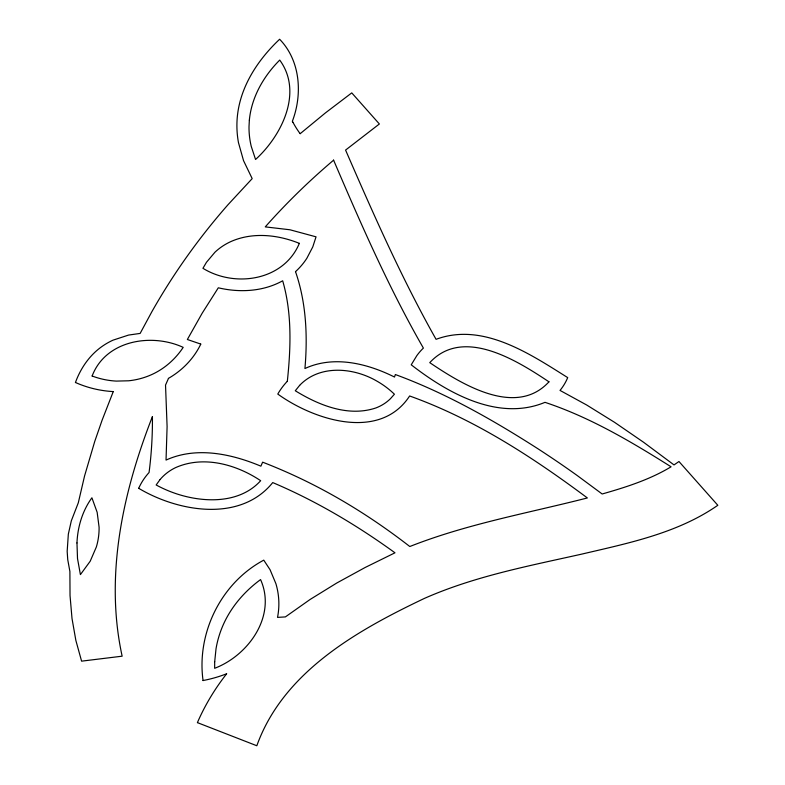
<?xml version="1.0" encoding="UTF-8"?>
<svg xmlns="http://www.w3.org/2000/svg" width="785" height="785" viewBox="0 0 785 785"><rect width="100%" height="100%" fill="white"/><g stroke="black" fill="none" stroke-linecap="round" stroke-linejoin="round"><path stroke-width="1.18" d="M287.33 381.304C290.852 347.902 292.138 313.382 282.678 280.785C263.23 291.618 239.67 292.834 218.308 287.801L202.206 313.166L187.36 339.493L200.705 344.056M75.429 382.521C80.276 369.205 88.401 356.9 99.685 348.187A69.178 62.947 7.1 0 1 113.04 340.15L128.593 335.067L140.142 333.419L151.819 311.802A724.781 659.528 7.1 0 1 228.033 204.689L252.191 178.617L243.536 160.65L238.463 142.605A112.53 102.393 7.1 0 1 237.433 115.66C240.671 85.781 258.196 59.474 279.627 39.25C300.518 60.72 302.657 94.347 292.344 121.302L292.825 122.185M113.285 391.538L102.089 420.23L94.749 441.405L84.574 475.926L78.304 502.783L71.317 520.838L68.334 534.153L67.176 551.355L67.736 559.617L69.894 571.49L70.032 595.53L72.014 618.531L75.86 640.432L81.591 661.156L122.146 656.182C104.542 575.601 122.852 492.048 152.418 416.59A488.417 444.438 7.1 0 1 149.062 472.521A67.51 61.426 7.1 0 0 138.7 488.299M168.461 378.458L165.527 385.072L167.097 426.559L166.037 460.079C196.319 446.272 231.438 453.818 260.885 466.172L262.622 462.169A509.131 463.287 7.1 0 1 300.91 478.693C339.581 497.16 375.956 520.259 409.799 546.517C467.065 523.899 527.942 513.154 587.366 497.955C532.544 457.096 474.366 419.141 409.633 395.974C379.812 441.68 313.637 419.936 277.782 394.06A76.528 69.639 7.1 0 1 287.3 381.284M92.13 376.005C105.69 340.248 151.485 332.762 183.199 347.363C175.683 358.716 165.252 368.145 152.938 374.013A71.111 64.713 7.1 0 1 128.74 380.784L116.288 381.098A73.427 66.823 7.1 0 1 92.13 376.005M300.223 133.656L325.481 112.863L351.759 92.885L379.371 123.981L345.577 150.082C373.454 214.217 401.675 278.361 436.067 339.326C482.647 321.978 529.708 353.731 567.702 377.614A58.914 53.606 7.1 0 1 560.029 390.42L586.65 404.991L614.478 422.271L643.563 442.249L674.021 464.926L678.966 461.511L717.824 505.285C677.573 533.26 628.481 543.151 581.597 554.151C528.501 566.024 474.454 576.278 424.42 598.396C357.391 630.306 283.326 671.783 256.823 745.75L197.496 722.661M138.651 488.28C177.959 511.781 240.318 522.781 272.729 482.579C316.12 500.967 356.861 525.194 394.983 552.807L365.153 567.486L336.794 583L310.134 599.446L285.377 616.912L277.527 617.383A83.563 76.047 7.1 0 0 275.898 583.657L270.06 569.714L263.76 560.147C221.164 582.843 196.446 632.955 203.06 680.575M333.566 160.101C360.923 223.941 388.742 287.791 423.39 348.089A61.534 55.99 7.1 0 0 416.845 355.615L411.232 364.809C447.685 393.128 498.249 421.741 544.996 402.342C590.016 417.257 631.13 441.651 671.067 466.8C649.803 479.645 625.92 487.23 602.164 493.991L577.181 475.504A1003.269 912.935 7.1 0 0 537.843 448.706C492.715 419.808 445.762 393.069 395.346 374.533L394.512 377.045C367.36 363.455 333.772 355.134 304.933 368.528C307.749 336.068 306.248 302.627 295.503 271.62M333.615 160.15A727.636 662.128 7.1 0 0 265.261 226.885L289.93 229.769L316.041 236.834L312.783 246.892L306.876 258.245A74.801 68.069 7.1 0 1 295.513 271.63M200.803 344.095A87.665 79.776 7.1 0 1 168.412 378.39M113.285 391.587A98.37 89.51 7.1 0 1 75.448 382.491M300.145 133.695A97.595 88.803 7.1 0 1 292.884 122.156M197.398 722.622A256.862 233.734 7.1 0 1 226.688 673.746A125.885 114.551 7.1 0 1 203.05 680.536M214.697 661.696L214.648 668.3C248.57 655.347 276.762 615.823 260.571 579.585C246.431 589.947 234.322 603.233 226.139 618.796A119.889 109.095 7.1 0 0 216.022 648.803L214.697 661.696M76.969 542.955L77.509 558.537L80.404 574.62L90.187 561.246L96.349 546.978A78.323 71.278 7.1 0 0 99.087 527.206L97.154 512.311L91.904 497.788C82.425 510.849 77.627 526.912 76.969 542.955M249.355 120.125L249.012 126.64A95.358 86.772 7.1 0 0 251.239 146.353L255.557 159.483C281.589 135.854 303.344 92.365 279.725 60.082C263.623 76.174 251.524 97.173 249.355 120.125M299.35 243.36C283.817 280.637 235.058 288.115 202.942 268.303L206.445 262.318L214.962 252.211A60.239 54.813 7.1 0 1 230.908 241.554C252.593 231.918 277.831 234.646 299.35 243.36M160.111 479.507L156.156 484.973A115.68 105.269 7.1 0 0 177.155 494.02C204.532 502.891 239.837 503.695 260.669 480.695C236.305 464.386 203.472 455.202 175.516 467.654A48.778 44.382 7.1 0 0 160.111 479.507M299.635 385.376L295.288 390.753C318.779 405.237 348.216 417.208 375.819 407.974A42.92 39.054 7.1 0 0 390.439 398.711L394.413 394.217A85.457 77.764 7.1 0 0 376.329 380.794C353.093 367.439 319.515 364.495 299.635 385.376M548.96 381.824C515.784 417.846 461.423 383.993 429.758 362.65C463.091 326.423 517.109 360.609 548.96 381.824"/></g></svg>
